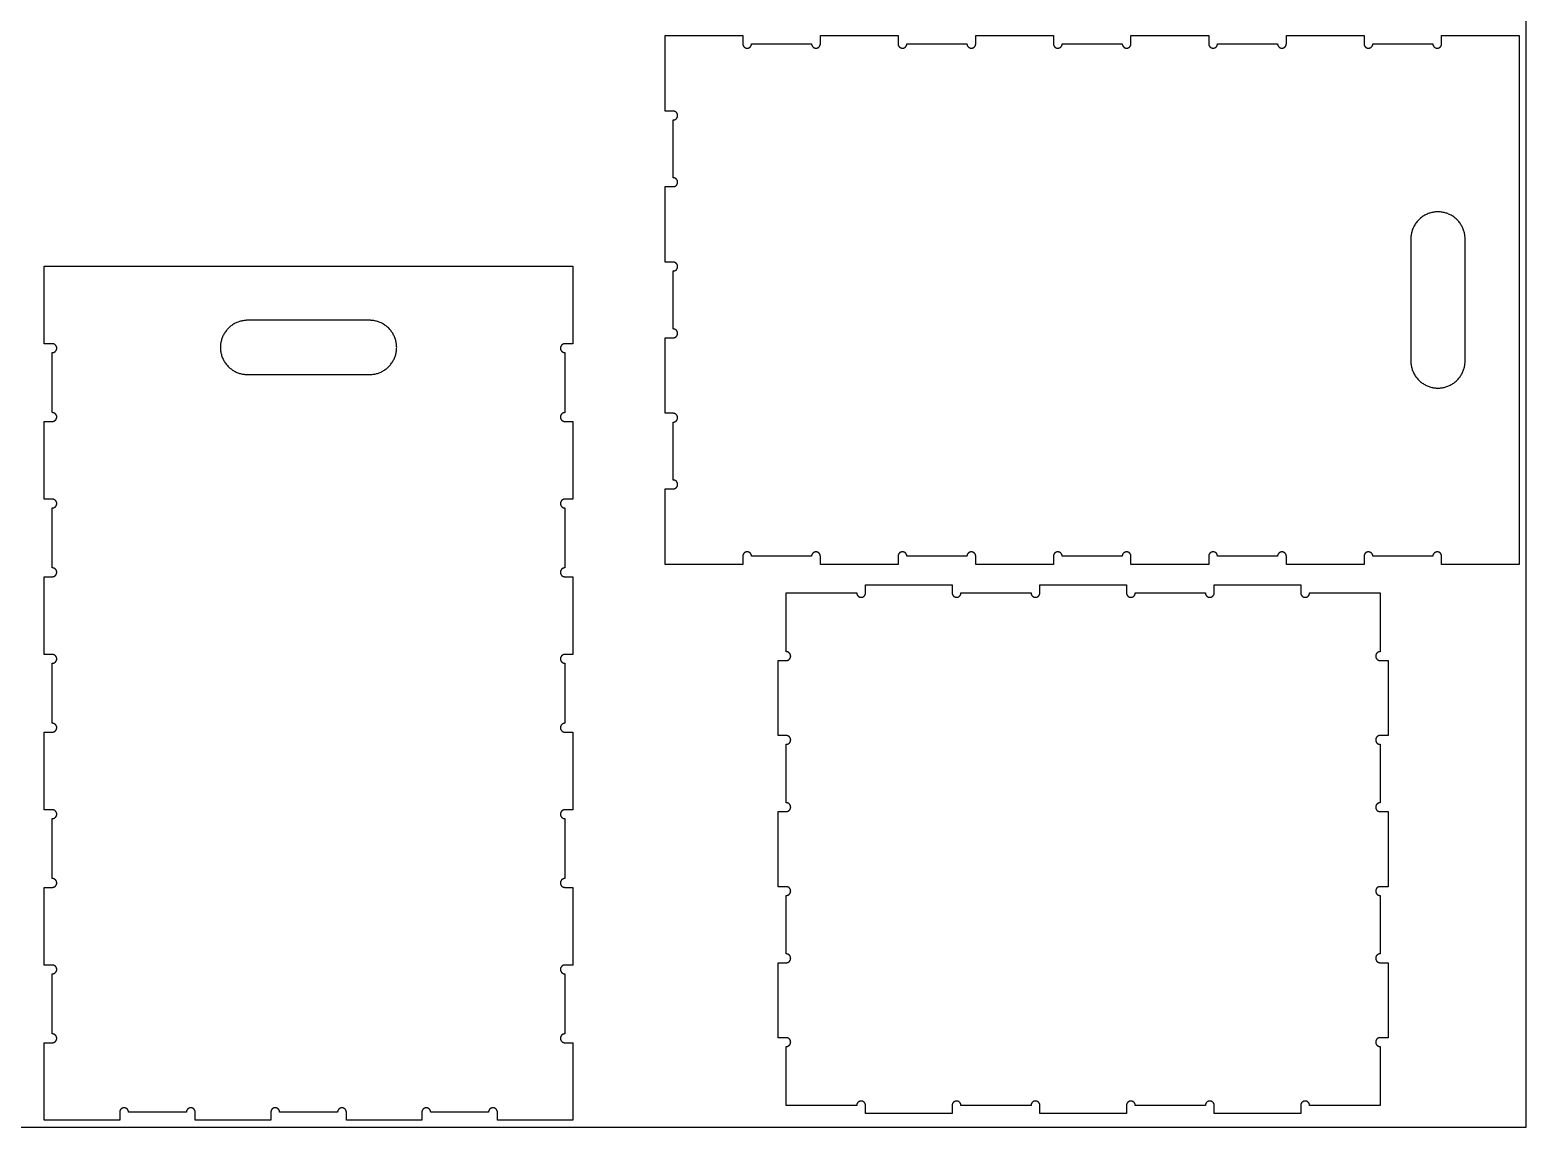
# Model space of a CAD drawing. Header units: millimetres. Extents: x -3003 to 2440, y -88 to 1748.
# Drawn here: x 1337 to 2440, y 0 to 809 of the extents above; entities that cross this region are included whole.
import ezdxf

# ---------------------------------------------------------------- set-up
doc = ezdxf.new("R2010")
doc.units = ezdxf.units.MM
doc.header["$MEASUREMENT"] = 0
doc.layers.add('CUT PATHS$01.6MM', color=7, linetype='Continuous', true_color=0x000000)

msp = doc.modelspace()

# ---------------------------------------------------------------- linework, layer by layer
at = {"layer": 'CUT PATHS$01.6MM', "color": 1, "true_color": 0xff0000}
for p, q in [((1805, 805), (1862.3, 805)), ((1868.8, 799), (1913, 799)), ((1919.5, 805), (1976.8, 805)), ((1983.3, 799), (2027.6, 799)), ((2034.1, 805), (2091.4, 805)), ((2097.9, 799), (2142.1, 799)), ((2148.6, 805), (2205.9, 805)), ((2212.4, 799), (2256.7, 799)), ((2263.2, 805), (2320.5, 805)), ((2327, 799), (2371.2, 799)), ((2377.7, 805), (2435, 805)), ((2435, 805), (2435, 415)), ((1347, 577.7), (1347, 635)), ((1347, 635), (1737, 635)), ((1737, 635), (1737, 577.7)), ((1353, 526.9), (1353, 571.2)), ((1347, 463.1), (1347, 520.4)), ((1737, 520.4), (1737, 463.1)), ((1353, 412.4), (1353, 456.6)), ((1731, 456.6), (1731, 412.4)), ((1913, 421), (1868.8, 421)), ((2027.6, 421), (1983.3, 421)), ((2142.1, 421), (2097.9, 421)), ((2256.7, 421), (2212.4, 421)), ((1862.3, 415), (1805, 415)), ((1976.8, 415), (1919.5, 415)), ((2091.4, 415), (2034.1, 415)), ((2205.9, 415), (2148.6, 415)), ((2320.5, 415), (2263.2, 415)), ((2435, 415), (2377.7, 415)), ((1347, 348.6), (1347, 405.9)), ((1737, 405.9), (1737, 348.6)), ((1952.8, 400), (2016.7, 400)), ((2081.4, 400), (2145.3, 400)), ((2210, 400), (2273.8, 400)), ((1894.3, 394), (1946.3, 394)), ((2023.2, 394), (2074.9, 394)), ((2151.8, 394), (2203.5, 394)), ((2280.3, 394), (2332.3, 394)), ((1353, 297.8), (1353, 342.1)), ((1731, 342.1), (1731, 297.8)), ((1347, 234), (1347, 291.3)), ((1737, 291.3), (1737, 234)), ((1353, 183.3), (1353, 227.5)), ((1731, 227.5), (1731, 183.3)), ((1347, 119.5), (1347, 176.8)), ((1737, 176.8), (1737, 119.5)), ((1353, 68.7), (1353, 113)), ((1731, 113), (1731, 68.7)), ((1347, 5), (1347, 62.2)), ((1737, 62.2), (1737, 5)), ((1946.3, 16), (1894.3, 16)), ((2074.9, 16), (2023.2, 16)), ((2203.5, 16), (2151.8, 16)), ((2332.3, 16), (2280.3, 16)), ((2016.7, 10), (1952.8, 10)), ((2145.3, 10), (2081.4, 10)), ((2273.8, 10), (2210, 10))]:
    msp.add_line(p, q, dxfattribs=at)
at = {"layer": 'CUT PATHS$01.6MM'}
msp.add_lwpolyline([(0, 0), (2440, 0), (2440, 1220), (0, 1220)], close=True, dxfattribs=at)
at = {"layer": 'CUT PATHS$01.6MM', "color": 1, "true_color": 0xff0000}
for points in [[(1805, 749.3), (1805, 777.9), (1805, 805)], [(1811, 700.1), (1811, 722.1), (1811, 742.8)], [(1805, 637.9), (1805, 666.4), (1805, 693.6)], [(1811, 588.6), (1811, 610.7), (1811, 631.4)], [(1805, 526.4), (1805, 555), (1805, 582.1)], [(1731, 571.2), (1731, 549), (1731, 526.9)], [(1811, 477.2), (1811, 499.3), (1811, 519.9)], [(1805, 415), (1805, 443.6), (1805, 470.7)], [(2371.2, 421), (2349.1, 421), (2327, 421)], [(1894.3, 350.6), (1894.3, 373.2), (1894.3, 394)], [(2332.3, 394), (2332.3, 373.2), (2332.3, 350.6)], [(1888.3, 288.8), (1888.3, 316.9), (1888.3, 344.1)], [(2338.3, 344.1), (2338.3, 316.9), (2338.3, 288.8)], [(1894.3, 239.2), (1894.3, 261.6), (1894.3, 282.3)], [(2332.3, 282.3), (2332.3, 261.6), (2332.3, 239.2)], [(1888.3, 177.3), (1888.3, 205.5), (1888.3, 232.7)], [(2338.3, 232.7), (2338.3, 205.5), (2338.3, 177.3)], [(1894.3, 127.7), (1894.3, 150.2), (1894.3, 170.8)], [(2332.3, 170.8), (2332.3, 150.2), (2332.3, 127.7)], [(1888.3, 65.9), (1888.3, 94.1), (1888.3, 121.2)], [(2338.3, 121.2), (2338.3, 94.1), (2338.3, 65.9)], [(1894.3, 16), (1894.3, 38.4), (1894.3, 59.4)], [(2338.3, 65.9), (2335.3, 65.9), (2332.3, 65.9)], [(2332.3, 59.4), (2332.3, 38.4), (2332.3, 16)], [(1402.7, 5), (1374.2, 5), (1347, 5)], [(1451.9, 11), (1429.9, 11), (1409.2, 11)], [(1514.2, 5), (1485.6, 5), (1458.4, 5)], [(1563.4, 11), (1541.3, 11), (1520.7, 11)], [(1625.6, 5), (1597, 5), (1569.9, 5)], [(1674.8, 11), (1652.7, 11), (1632.1, 11)], [(1737, 5), (1708.4, 5), (1681.3, 5)]]:
    msp.add_open_spline(points, degree=2, dxfattribs=at)
for points, weights, knots in [([(1862.3, 805), (1862.3, 802), (1862.3, 799), (1862.3, 797.7), (1863.2, 796.7), (1864.2, 795.7), (1865.5, 795.7), (1866.9, 795.7), (1867.8, 796.7), (1868.8, 797.7), (1868.8, 799)], [1, 1, 1, 0.923879510346, 1, 0.923879510346, 1, 0.923879510346, 1, 0.923879510346, 1], [281.83546, 281.83546, 281.83546, 282.83546, 282.83546, 285.388005, 285.388005, 287.940549, 287.940549, 290.493094, 290.493094, 293.045638, 293.045638, 293.045638]), ([(1913, 799), (1913, 795.7), (1916.3, 795.7), (1919.5, 795.7), (1919.5, 799), (1919.5, 802), (1919.5, 805)], [1, 0.707106781187, 1, 0.707106781187, 1, 1, 1], [293.818654, 293.818654, 293.818654, 298.923742, 298.923742, 304.02883, 304.02883, 305.02883, 305.02883, 305.02883]), ([(1976.8, 805), (1976.8, 802), (1976.8, 799), (1976.8, 795.7), (1980.1, 795.7), (1983.3, 795.7), (1983.3, 799)], [1, 1, 1, 0.707106781187, 1, 0.707106781187, 1], [306.02883, 306.02883, 306.02883, 307.02883, 307.02883, 312.133918, 312.133918, 317.239006, 317.239006, 317.239006]), ([(2027.6, 799), (2027.6, 795.7), (2030.8, 795.7), (2034.1, 795.7), (2034.1, 799), (2034.1, 802), (2034.1, 805)], [1, 0.707106781187, 1, 0.707106781187, 1, 1, 1], [318.012022, 318.012022, 318.012022, 323.11711, 323.11711, 328.222198, 328.222198, 329.222198, 329.222198, 329.222198]), ([(2091.4, 805), (2091.4, 802), (2091.4, 799), (2091.4, 795.7), (2094.6, 795.7), (2097.9, 795.7), (2097.9, 799)], [1, 1, 1, 0.707106781187, 1, 0.707106781187, 1], [330.222198, 330.222198, 330.222198, 331.222198, 331.222198, 336.327286, 336.327286, 341.432374, 341.432374, 341.432374]), ([(2142.1, 799), (2142.1, 797.7), (2143.1, 796.7), (2144, 795.7), (2145.4, 795.7), (2146.7, 795.7), (2147.7, 796.7), (2148.6, 797.7), (2148.6, 799), (2148.6, 802), (2148.6, 805)], [1, 0.923879511594, 1, 0.923879511594, 1, 0.923879511594, 1, 0.923879511594, 1, 1, 1], [342.20539, 342.20539, 342.20539, 344.757935, 344.757935, 347.310479, 347.310479, 349.863023, 349.863023, 352.415568, 352.415568, 353.415568, 353.415568, 353.415568]), ([(2205.9, 805), (2205.9, 802), (2205.9, 799), (2205.9, 795.7), (2209.2, 795.7), (2212.4, 795.7), (2212.4, 799)], [1, 1, 1, 0.707106781187, 1, 0.707106781187, 1], [354.415568, 354.415568, 354.415568, 355.415568, 355.415568, 360.520656, 360.520656, 365.625744, 365.625744, 365.625744]), ([(2256.7, 799), (2256.7, 795.7), (2259.9, 795.7), (2263.2, 795.7), (2263.2, 799), (2263.2, 802), (2263.2, 805)], [1, 0.707106781187, 1, 0.707106781187, 1, 1, 1], [366.39876, 366.39876, 366.39876, 371.503848, 371.503848, 376.608936, 376.608936, 377.608936, 377.608936, 377.608936]), ([(2320.5, 805), (2320.5, 802), (2320.5, 799), (2320.5, 795.7), (2323.7, 795.7), (2327, 795.7), (2327, 799)], [1, 1, 1, 0.707106781187, 1, 0.707106781187, 1], [378.608936, 378.608936, 378.608936, 379.608936, 379.608936, 384.714024, 384.714024, 389.819112, 389.819112, 389.819112]), ([(2371.2, 799), (2371.2, 795.7), (2374.5, 795.7), (2377.7, 795.7), (2377.7, 799), (2377.7, 802), (2377.7, 805)], [1, 0.707106781187, 1, 0.707106781187, 1, 1, 1], [390.592128, 390.592128, 390.592128, 395.697216, 395.697216, 400.802304, 400.802304, 401.802304, 401.802304, 401.802304]), ([(1811, 742.8), (1812.3, 742.8), (1813.3, 743.7), (1814.2, 744.7), (1814.2, 746), (1814.2, 747.4), (1813.3, 748.3), (1812.3, 749.3), (1811, 749.3), (1808, 749.3), (1805, 749.3)], [1, 0.923879509111, 1, 0.923879509111, 1, 0.923879509111, 1, 0.923879509111, 1, 1, 1], [268.625283, 268.625283, 268.625283, 271.177827, 271.177827, 273.730372, 273.730372, 276.282916, 276.282916, 278.83546, 278.83546, 279.83546, 279.83546, 279.83546]), ([(1805, 693.6), (1808, 693.6), (1811, 693.6), (1812.3, 693.6), (1813.3, 694.5), (1814.2, 695.5), (1814.2, 696.8), (1814.2, 698.2), (1813.3, 699.1), (1812.3, 700.1), (1811, 700.1)], [1, 1, 1, 0.923879512653, 1, 0.923879512653, 1, 0.923879512653, 1, 0.923879512653, 1], [256.642605, 256.642605, 256.642605, 257.642605, 257.642605, 260.19515, 260.19515, 262.747694, 262.747694, 265.300238, 265.300238, 267.852783, 267.852783, 267.852783]), ([(1811, 631.4), (1812.3, 631.4), (1813.3, 632.3), (1814.2, 633.3), (1814.2, 634.6), (1814.2, 636), (1813.3, 636.9), (1812.3, 637.9), (1811, 637.9), (1808, 637.9), (1805, 637.9)], [1, 0.923879512363, 1, 0.923879512363, 1, 0.923879512363, 1, 0.923879512363, 1, 1, 1], [244.432428, 244.432428, 244.432428, 246.984972, 246.984972, 249.537516, 249.537516, 252.090061, 252.090061, 254.642605, 254.642605, 255.642605, 255.642605, 255.642605]), ([(1805, 582.1), (1808, 582.1), (1811, 582.1), (1814.2, 582.1), (1814.2, 585.4), (1814.2, 588.6), (1811, 588.6)], [1, 1, 1, 0.707106781187, 1, 0.707106781187, 1], [232.449752, 232.449752, 232.449752, 233.449752, 233.449752, 238.55484, 238.55484, 243.659928, 243.659928, 243.659928]), ([(1353, 571.2), (1356.3, 571.2), (1356.3, 574.4), (1356.3, 577.7), (1353, 577.7), (1350, 577.7), (1347, 577.7)], [1, 0.707106781187, 1, 0.707106781187, 1, 1, 1], [390.592128, 390.592128, 390.592128, 395.697216, 395.697216, 400.802304, 400.802304, 401.802304, 401.802304, 401.802304]), ([(1737, 577.7), (1734, 577.7), (1731, 577.7), (1727.8, 577.7), (1727.8, 574.4), (1727.8, 571.2), (1731, 571.2)], [1, 1, 1, 0.707106781187, 1, 0.707106781187, 1], [404.802304, 404.802304, 404.802304, 405.802304, 405.802304, 410.907392, 410.907392, 416.01248, 416.01248, 416.01248]), ([(1347, 520.4), (1350, 520.4), (1353, 520.4), (1356.3, 520.4), (1356.3, 523.7), (1356.3, 526.9), (1353, 526.9)], [1, 1, 1, 0.707106781187, 1, 0.707106781187, 1], [378.608936, 378.608936, 378.608936, 379.608936, 379.608936, 384.714024, 384.714024, 389.819112, 389.819112, 389.819112]), ([(1731, 526.9), (1727.8, 526.9), (1727.8, 523.7), (1727.8, 520.4), (1731, 520.4), (1734, 520.4), (1737, 520.4)], [1, 0.707106781187, 1, 0.707106781187, 1, 1, 1], [98.273244, 98.273244, 98.273244, 103.378332, 103.378332, 108.48342, 108.48342, 109.48342, 109.48342, 109.48342]), ([(1811, 519.9), (1814.2, 519.9), (1814.2, 523.2), (1814.2, 526.4), (1811, 526.4), (1808, 526.4), (1805, 526.4)], [1, 0.707106781187, 1, 0.707106781187, 1, 1, 1], [220.239575, 220.239575, 220.239575, 225.344664, 225.344664, 230.449752, 230.449752, 231.449752, 231.449752, 231.449752]), ([(1805, 470.7), (1808, 470.7), (1811, 470.7), (1812.3, 470.7), (1813.3, 471.7), (1814.2, 472.6), (1814.2, 474), (1814.2, 475.3), (1813.3, 476.3), (1812.3, 477.2), (1811, 477.2)], [1, 1, 1, 0.923879515595, 1, 0.923879515595, 1, 0.923879515595, 1, 0.923879515595, 1], [208.256898, 208.256898, 208.256898, 209.256898, 209.256898, 211.809443, 211.809443, 214.361987, 214.361987, 216.914531, 216.914531, 219.467075, 219.467075, 219.467075]), ([(1353, 456.6), (1356.3, 456.6), (1356.3, 459.9), (1356.3, 463.1), (1353, 463.1), (1350, 463.1), (1347, 463.1)], [1, 0.707106781187, 1, 0.707106781187, 1, 1, 1], [366.39876, 366.39876, 366.39876, 371.503848, 371.503848, 376.608936, 376.608936, 377.608936, 377.608936, 377.608936]), ([(1737, 463.1), (1734, 463.1), (1731, 463.1), (1727.8, 463.1), (1727.8, 459.9), (1727.8, 456.6), (1731, 456.6)], [1, 1, 1, 0.707106781187, 1, 0.707106781187, 1], [110.48342, 110.48342, 110.48342, 111.48342, 111.48342, 116.588508, 116.588508, 121.693596, 121.693596, 121.693596]), ([(1868.8, 421), (1868.8, 422.3), (1867.8, 423.3), (1866.9, 424.2), (1865.5, 424.2), (1864.2, 424.2), (1863.2, 423.3), (1862.3, 422.3), (1862.3, 421), (1862.3, 418), (1862.3, 415)], [1, 0.923879515227, 1, 0.923879515227, 1, 0.923879515227, 1, 0.923879515227, 1, 1, 1], [195.046721, 195.046721, 195.046721, 197.599265, 197.599265, 200.15181, 200.15181, 202.704354, 202.704354, 205.256898, 205.256898, 206.256898, 206.256898, 206.256898]), ([(1919.5, 415), (1919.5, 418), (1919.5, 421), (1919.5, 424.2), (1916.3, 424.2), (1913, 424.2), (1913, 421)], [1, 1, 1, 0.707106781187, 1, 0.707106781187, 1], [183.063529, 183.063529, 183.063529, 184.063529, 184.063529, 189.168617, 189.168617, 194.273705, 194.273705, 194.273705]), ([(1983.3, 421), (1983.3, 422.3), (1982.4, 423.3), (1981.4, 424.2), (1980.1, 424.2), (1978.7, 424.2), (1977.8, 423.3), (1976.8, 422.3), (1976.8, 421), (1976.8, 418), (1976.8, 415)], [1, 0.923879501189, 1, 0.923879501189, 1, 0.923879501189, 1, 0.923879501189, 1, 1, 1], [170.853351, 170.853351, 170.853351, 173.405895, 173.405895, 175.95844, 175.95844, 178.510984, 178.510984, 181.063529, 181.063529, 182.063529, 182.063529, 182.063529]), ([(2034.1, 415), (2034.1, 418), (2034.1, 421), (2034.1, 424.2), (2030.8, 424.2), (2027.6, 424.2), (2027.6, 421)], [1, 1, 1, 0.707106781187, 1, 0.707106781187, 1], [158.870159, 158.870159, 158.870159, 159.870159, 159.870159, 164.975247, 164.975247, 170.080335, 170.080335, 170.080335]), ([(2097.9, 421), (2097.9, 424.2), (2094.6, 424.2), (2091.4, 424.2), (2091.4, 421), (2091.4, 418), (2091.4, 415)], [1, 0.707106781187, 1, 0.707106781187, 1, 1, 1], [146.659983, 146.659983, 146.659983, 151.765071, 151.765071, 156.870159, 156.870159, 157.870159, 157.870159, 157.870159]), ([(2148.6, 415), (2148.6, 418), (2148.6, 421), (2148.6, 424.2), (2145.4, 424.2), (2142.1, 424.2), (2142.1, 421)], [1, 1, 1, 0.707106781187, 1, 0.707106781187, 1], [134.676791, 134.676791, 134.676791, 135.676791, 135.676791, 140.781879, 140.781879, 145.886967, 145.886967, 145.886967]), ([(2212.4, 421), (2212.4, 422.3), (2211.5, 423.3), (2210.5, 424.2), (2209.2, 424.2), (2207.8, 424.2), (2206.9, 423.3), (2205.9, 422.3), (2205.9, 421), (2205.9, 418), (2205.9, 415)], [1, 0.923879501542, 1, 0.923879501542, 1, 0.923879501542, 1, 0.923879501542, 1, 1, 1], [122.466612, 122.466612, 122.466612, 125.019157, 125.019157, 127.571701, 127.571701, 130.124246, 130.124246, 132.676791, 132.676791, 133.676791, 133.676791, 133.676791]), ([(2263.2, 415), (2263.2, 418), (2263.2, 421), (2263.2, 424.2), (2259.9, 424.2), (2256.7, 424.2), (2256.7, 421)], [1, 1, 1, 0.707106781187, 1, 0.707106781187, 1], [110.48342, 110.48342, 110.48342, 111.48342, 111.48342, 116.588508, 116.588508, 121.693596, 121.693596, 121.693596]), ([(2327, 421), (2327, 424.2), (2323.7, 424.2), (2320.5, 424.2), (2320.5, 421), (2320.5, 418), (2320.5, 415)], [1, 0.707106781187, 1, 0.707106781187, 1, 1, 1], [98.273244, 98.273244, 98.273244, 103.378332, 103.378332, 108.48342, 108.48342, 109.48342, 109.48342, 109.48342]), ([(2377.7, 415), (2377.7, 418), (2377.7, 421), (2377.7, 424.2), (2374.5, 424.2), (2371.2, 424.2), (2371.2, 421)], [1, 1, 1, 0.707106781187, 1, 0.707106781187, 1], [404.802304, 404.802304, 404.802304, 405.802304, 405.802304, 410.907392, 410.907392, 416.01248, 416.01248, 416.01248]), ([(1347, 405.9), (1350, 405.9), (1353, 405.9), (1356.3, 405.9), (1356.3, 409.1), (1356.3, 412.4), (1353, 412.4)], [1, 1, 1, 0.707106781187, 1, 0.707106781187, 1], [354.415568, 354.415568, 354.415568, 355.415568, 355.415568, 360.520656, 360.520656, 365.625744, 365.625744, 365.625744]), ([(1731, 412.4), (1729.7, 412.4), (1728.7, 411.4), (1727.8, 410.5), (1727.8, 409.1), (1727.8, 407.8), (1728.7, 406.8), (1729.7, 405.9), (1731, 405.9), (1734, 405.9), (1737, 405.9)], [1, 0.923879501542, 1, 0.923879501542, 1, 0.923879501542, 1, 0.923879501542, 1, 1, 1], [122.466612, 122.466612, 122.466612, 125.019157, 125.019157, 127.571701, 127.571701, 130.124246, 130.124246, 132.676791, 132.676791, 133.676791, 133.676791, 133.676791]), ([(1946.3, 394), (1946.3, 392.7), (1947.3, 391.7), (1948.2, 390.7), (1949.6, 390.7), (1950.9, 390.7), (1951.9, 391.7), (1952.8, 392.7), (1952.8, 394), (1952.8, 397), (1952.8, 400)], [1, 0.923879511364, 1, 0.923879511364, 1, 0.923879511364, 1, 0.923879511364, 1, 1, 1], [179.577358, 179.577358, 179.577358, 182.129903, 182.129903, 184.682447, 184.682447, 187.234991, 187.234991, 189.787536, 189.787536, 190.787536, 190.787536, 190.787536]), ([(2016.7, 400), (2016.7, 397), (2016.7, 394), (2016.7, 390.7), (2020, 390.7), (2023.2, 390.7), (2023.2, 394)], [1, 1, 1, 0.707106781187, 1, 0.707106781187, 1], [191.787536, 191.787536, 191.787536, 192.787536, 192.787536, 197.892624, 197.892624, 202.997712, 202.997712, 202.997712]), ([(2074.9, 394), (2074.9, 390.7), (2078.1, 390.7), (2081.4, 390.7), (2081.4, 394), (2081.4, 397), (2081.4, 400)], [1, 0.707106781187, 1, 0.707106781187, 1, 1, 1], [203.79549, 203.79549, 203.79549, 208.900578, 208.900578, 214.005666, 214.005666, 215.005666, 215.005666, 215.005666]), ([(2145.3, 400), (2145.3, 397), (2145.3, 394), (2145.3, 390.7), (2148.5, 390.7), (2151.8, 390.7), (2151.8, 394)], [1, 1, 1, 0.707106781187, 1, 0.707106781187, 1], [216.005666, 216.005666, 216.005666, 217.005666, 217.005666, 222.110754, 222.110754, 227.215842, 227.215842, 227.215842]), ([(2203.5, 394), (2203.5, 390.7), (2206.7, 390.7), (2210, 390.7), (2210, 394), (2210, 397), (2210, 400)], [1, 0.707106781187, 1, 0.707106781187, 1, 1, 1], [228.01362, 228.01362, 228.01362, 233.118708, 233.118708, 238.223796, 238.223796, 239.223796, 239.223796, 239.223796]), ([(2273.8, 400), (2273.8, 397), (2273.8, 394), (2273.8, 390.7), (2277.1, 390.7), (2280.3, 390.7), (2280.3, 394)], [1, 1, 1, 0.707106781187, 1, 0.707106781187, 1], [240.223796, 240.223796, 240.223796, 241.223796, 241.223796, 246.328884, 246.328884, 251.433972, 251.433972, 251.433972]), ([(1353, 342.1), (1354.4, 342.1), (1355.3, 343), (1356.3, 344), (1356.3, 345.3), (1356.3, 346.7), (1355.3, 347.6), (1354.4, 348.6), (1353, 348.6), (1350, 348.6), (1347, 348.6)], [1, 0.923879511594, 1, 0.923879511594, 1, 0.923879511594, 1, 0.923879511594, 1, 1, 1], [342.20539, 342.20539, 342.20539, 344.757935, 344.757935, 347.310479, 347.310479, 349.863023, 349.863023, 352.415568, 352.415568, 353.415568, 353.415568, 353.415568]), ([(1737, 348.6), (1734, 348.6), (1731, 348.6), (1727.8, 348.6), (1727.8, 345.3), (1727.8, 342.1), (1731, 342.1)], [1, 1, 1, 0.707106781187, 1, 0.707106781187, 1], [134.676791, 134.676791, 134.676791, 135.676791, 135.676791, 140.781879, 140.781879, 145.886967, 145.886967, 145.886967]), ([(1888.3, 344.1), (1891.3, 344.1), (1894.3, 344.1), (1895.7, 344.1), (1896.6, 345), (1897.6, 346), (1897.6, 347.3), (1897.6, 348.7), (1896.6, 349.6), (1895.7, 350.6), (1894.3, 350.6)], [1, 1, 1, 0.923879514395, 1, 0.923879514395, 1, 0.923879514395, 1, 0.923879514395, 1], [166.605795, 166.605795, 166.605795, 167.605795, 167.605795, 170.15834, 170.15834, 172.710884, 172.710884, 175.263428, 175.263428, 177.815973, 177.815973, 177.815973]), ([(2332.3, 350.6), (2329.1, 350.6), (2329.1, 347.3), (2329.1, 344.1), (2332.3, 344.1), (2335.3, 344.1), (2338.3, 344.1)], [1, 0.707106781187, 1, 0.707106781187, 1, 1, 1], [253.195357, 253.195357, 253.195357, 258.300445, 258.300445, 263.405533, 263.405533, 264.405533, 264.405533, 264.405533]), ([(1347, 291.3), (1350, 291.3), (1353, 291.3), (1356.3, 291.3), (1356.3, 294.6), (1356.3, 297.8), (1353, 297.8)], [1, 1, 1, 0.707106781187, 1, 0.707106781187, 1], [330.222198, 330.222198, 330.222198, 331.222198, 331.222198, 336.327286, 336.327286, 341.432374, 341.432374, 341.432374]), ([(1731, 297.8), (1727.8, 297.8), (1727.8, 294.6), (1727.8, 291.3), (1731, 291.3), (1734, 291.3), (1737, 291.3)], [1, 0.707106781187, 1, 0.707106781187, 1, 1, 1], [146.659983, 146.659983, 146.659983, 151.765071, 151.765071, 156.870159, 156.870159, 157.870159, 157.870159, 157.870159]), ([(1894.3, 282.3), (1897.6, 282.3), (1897.6, 285.5), (1897.6, 288.8), (1894.3, 288.8), (1891.3, 288.8), (1888.3, 288.8)], [1, 0.707106781187, 1, 0.707106781187, 1, 1, 1], [154.395619, 154.395619, 154.395619, 159.500707, 159.500707, 164.605795, 164.605795, 165.605795, 165.605795, 165.605795]), ([(2338.3, 288.8), (2335.3, 288.8), (2332.3, 288.8), (2331, 288.8), (2330, 287.8), (2329.1, 286.9), (2329.1, 285.5), (2329.1, 284.2), (2330, 283.2), (2331, 282.3), (2332.3, 282.3)], [1, 1, 1, 0.923879519576, 1, 0.923879519576, 1, 0.923879519576, 1, 0.923879519576, 1], [265.405533, 265.405533, 265.405533, 266.405533, 266.405533, 268.958078, 268.958078, 271.510622, 271.510622, 274.063166, 274.063166, 276.61571, 276.61571, 276.61571]), ([(1353, 227.5), (1356.3, 227.5), (1356.3, 230.8), (1356.3, 234), (1353, 234), (1350, 234), (1347, 234)], [1, 0.707106781187, 1, 0.707106781187, 1, 1, 1], [318.012022, 318.012022, 318.012022, 323.11711, 323.11711, 328.222198, 328.222198, 329.222198, 329.222198, 329.222198]), ([(1737, 234), (1734, 234), (1731, 234), (1727.8, 234), (1727.8, 230.8), (1727.8, 227.5), (1731, 227.5)], [1, 1, 1, 0.707106781187, 1, 0.707106781187, 1], [158.870159, 158.870159, 158.870159, 159.870159, 159.870159, 164.975247, 164.975247, 170.080335, 170.080335, 170.080335]), ([(1888.3, 232.7), (1891.3, 232.7), (1894.3, 232.7), (1897.6, 232.7), (1897.6, 235.9), (1897.6, 239.2), (1894.3, 239.2)], [1, 1, 1, 0.707106781186, 1, 0.707106781186, 1], [142.412943, 142.412943, 142.412943, 143.412943, 143.412943, 148.518031, 148.518031, 153.623119, 153.623119, 153.623119]), ([(2332.3, 239.2), (2331, 239.2), (2330, 238.2), (2329.1, 237.3), (2329.1, 235.9), (2329.1, 234.6), (2330, 233.6), (2331, 232.7), (2332.3, 232.7), (2335.3, 232.7), (2338.3, 232.7)], [1, 0.923879512386, 1, 0.923879512386, 1, 0.923879512386, 1, 0.923879512386, 1, 1, 1], [277.38821, 277.38821, 277.38821, 279.940755, 279.940755, 282.493299, 282.493299, 285.045844, 285.045844, 287.598388, 287.598388, 288.598388, 288.598388, 288.598388]), ([(1347, 176.8), (1350, 176.8), (1353, 176.8), (1356.3, 176.8), (1356.3, 180), (1356.3, 183.3), (1353, 183.3)], [1, 1, 1, 0.707106781187, 1, 0.707106781187, 1], [306.02883, 306.02883, 306.02883, 307.02883, 307.02883, 312.133918, 312.133918, 317.239006, 317.239006, 317.239006]), ([(1731, 183.3), (1729.7, 183.3), (1728.7, 182.3), (1727.8, 181.4), (1727.8, 180), (1727.8, 178.7), (1728.7, 177.7), (1729.7, 176.8), (1731, 176.8), (1734, 176.8), (1737, 176.8)], [1, 0.923879501189, 1, 0.923879501189, 1, 0.923879501189, 1, 0.923879501189, 1, 1, 1], [170.853351, 170.853351, 170.853351, 173.405895, 173.405895, 175.95844, 175.95844, 178.510984, 178.510984, 181.063529, 181.063529, 182.063529, 182.063529, 182.063529]), ([(1894.3, 170.8), (1895.7, 170.8), (1896.6, 171.8), (1897.6, 172.7), (1897.6, 174.1), (1897.6, 175.4), (1896.6, 176.4), (1895.7, 177.3), (1894.3, 177.3), (1891.3, 177.3), (1888.3, 177.3)], [1, 0.923879502202, 1, 0.923879502202, 1, 0.923879502202, 1, 0.923879502202, 1, 1, 1], [130.202765, 130.202765, 130.202765, 132.75531, 132.75531, 135.307854, 135.307854, 137.860399, 137.860399, 140.412943, 140.412943, 141.412943, 141.412943, 141.412943]), ([(2338.3, 177.3), (2335.3, 177.3), (2332.3, 177.3), (2329.1, 177.3), (2329.1, 174.1), (2329.1, 170.8), (2332.3, 170.8)], [1, 1, 1, 0.707106781187, 1, 0.707106781187, 1], [289.598388, 289.598388, 289.598388, 290.598388, 290.598388, 295.703476, 295.703476, 300.808564, 300.808564, 300.808564]), ([(1888.3, 121.2), (1891.3, 121.2), (1894.3, 121.2), (1897.6, 121.2), (1897.6, 124.5), (1897.6, 127.7), (1894.3, 127.7)], [1, 1, 1, 0.707106781186, 1, 0.707106781186, 1], [118.220089, 118.220089, 118.220089, 119.220089, 119.220089, 124.325177, 124.325177, 129.430265, 129.430265, 129.430265]), ([(2332.3, 127.7), (2329.1, 127.7), (2329.1, 124.5), (2329.1, 121.2), (2332.3, 121.2), (2335.3, 121.2), (2338.3, 121.2)], [1, 0.707106781187, 1, 0.707106781187, 1, 1, 1], [301.581064, 301.581064, 301.581064, 306.686152, 306.686152, 311.79124, 311.79124, 312.79124, 312.79124, 312.79124]), ([(1353, 113), (1356.3, 113), (1356.3, 116.3), (1356.3, 119.5), (1353, 119.5), (1350, 119.5), (1347, 119.5)], [1, 0.707106781187, 1, 0.707106781187, 1, 1, 1], [293.818654, 293.818654, 293.818654, 298.923742, 298.923742, 304.02883, 304.02883, 305.02883, 305.02883, 305.02883]), ([(1737, 119.5), (1734, 119.5), (1731, 119.5), (1727.8, 119.5), (1727.8, 116.3), (1727.8, 113), (1731, 113)], [1, 1, 1, 0.707106781187, 1, 0.707106781187, 1], [183.063529, 183.063529, 183.063529, 184.063529, 184.063529, 189.168617, 189.168617, 194.273705, 194.273705, 194.273705]), ([(1347, 62.2), (1350, 62.2), (1353, 62.2), (1354.4, 62.2), (1355.3, 63.2), (1356.3, 64.1), (1356.3, 65.5), (1356.3, 66.8), (1355.3, 67.8), (1354.4, 68.7), (1353, 68.7)], [1, 1, 1, 0.923879510346, 1, 0.923879510346, 1, 0.923879510346, 1, 0.923879510346, 1], [281.83546, 281.83546, 281.83546, 282.83546, 282.83546, 285.388005, 285.388005, 287.940549, 287.940549, 290.493094, 290.493094, 293.045638, 293.045638, 293.045638]), ([(1731, 68.7), (1729.7, 68.7), (1728.7, 67.8), (1727.8, 66.8), (1727.8, 65.5), (1727.8, 64.1), (1728.7, 63.2), (1729.7, 62.2), (1731, 62.2), (1734, 62.2), (1737, 62.2)], [1, 0.923879515227, 1, 0.923879515227, 1, 0.923879515227, 1, 0.923879515227, 1, 1, 1], [195.046721, 195.046721, 195.046721, 197.599265, 197.599265, 200.15181, 200.15181, 202.704354, 202.704354, 205.256898, 205.256898, 206.256898, 206.256898, 206.256898]), ([(1894.3, 59.4), (1895.7, 59.4), (1896.6, 60.4), (1897.6, 61.3), (1897.6, 62.7), (1897.6, 64), (1896.6, 65), (1895.7, 65.9), (1894.3, 65.9), (1891.3, 65.9), (1888.3, 65.9)], [1, 0.923879514895, 1, 0.923879514895, 1, 0.923879514895, 1, 0.923879514895, 1, 1, 1], [106.009912, 106.009912, 106.009912, 108.562456, 108.562456, 111.115, 111.115, 113.667545, 113.667545, 116.220089, 116.220089, 117.220089, 117.220089, 117.220089]), ([(2332.3, 65.9), (2331, 65.9), (2330, 65), (2329.1, 64), (2329.1, 62.7), (2329.1, 61.3), (2330, 60.4), (2331, 59.4), (2332.3, 59.4)], [1, 0.923879493989, 1, 0.923879493989, 1, 0.923879493989, 1, 0.923879493989, 1], [20.42035, 20.42035, 20.42035, 22.972894, 22.972894, 25.525439, 25.525439, 28.077984, 28.077984, 30.630528, 30.630528, 30.630528]), ([(1409.2, 11), (1409.2, 12.3), (1408.3, 13.3), (1407.3, 14.2), (1406, 14.2), (1404.6, 14.2), (1403.7, 13.3), (1402.7, 12.3), (1402.7, 11), (1402.7, 8), (1402.7, 5)], [1, 0.923879509111, 1, 0.923879509111, 1, 0.923879509111, 1, 0.923879509111, 1, 1, 1], [268.625283, 268.625283, 268.625283, 271.177827, 271.177827, 273.730372, 273.730372, 276.282916, 276.282916, 278.83546, 278.83546, 279.83546, 279.83546, 279.83546]), ([(1458.4, 5), (1458.4, 8), (1458.4, 11), (1458.4, 12.3), (1457.5, 13.3), (1456.5, 14.2), (1455.2, 14.2), (1453.8, 14.2), (1452.9, 13.3), (1451.9, 12.3), (1451.9, 11)], [1, 1, 1, 0.923879512653, 1, 0.923879512653, 1, 0.923879512653, 1, 0.923879512653, 1], [256.642605, 256.642605, 256.642605, 257.642605, 257.642605, 260.19515, 260.19515, 262.747694, 262.747694, 265.300238, 265.300238, 267.852783, 267.852783, 267.852783]), ([(1520.7, 11), (1520.7, 12.3), (1519.7, 13.3), (1518.8, 14.2), (1517.4, 14.2), (1516.1, 14.2), (1515.1, 13.3), (1514.2, 12.3), (1514.2, 11), (1514.2, 8), (1514.2, 5)], [1, 0.923879512363, 1, 0.923879512363, 1, 0.923879512363, 1, 0.923879512363, 1, 1, 1], [244.432428, 244.432428, 244.432428, 246.984972, 246.984972, 249.537516, 249.537516, 252.090061, 252.090061, 254.642605, 254.642605, 255.642605, 255.642605, 255.642605]), ([(1569.9, 5), (1569.9, 8), (1569.9, 11), (1569.9, 14.2), (1566.6, 14.2), (1563.4, 14.2), (1563.4, 11)], [1, 1, 1, 0.707106781187, 1, 0.707106781187, 1], [232.449752, 232.449752, 232.449752, 233.449752, 233.449752, 238.55484, 238.55484, 243.659928, 243.659928, 243.659928]), ([(1632.1, 11), (1632.1, 14.2), (1628.8, 14.2), (1625.6, 14.2), (1625.6, 11), (1625.6, 8), (1625.6, 5)], [1, 0.707106781187, 1, 0.707106781187, 1, 1, 1], [220.239575, 220.239575, 220.239575, 225.344664, 225.344664, 230.449752, 230.449752, 231.449752, 231.449752, 231.449752]), ([(1681.3, 5), (1681.3, 8), (1681.3, 11), (1681.3, 12.3), (1680.3, 13.3), (1679.4, 14.2), (1678, 14.2), (1676.7, 14.2), (1675.7, 13.3), (1674.8, 12.3), (1674.8, 11)], [1, 1, 1, 0.923879515595, 1, 0.923879515595, 1, 0.923879515595, 1, 0.923879515595, 1], [208.256898, 208.256898, 208.256898, 209.256898, 209.256898, 211.809443, 211.809443, 214.361987, 214.361987, 216.914531, 216.914531, 219.467075, 219.467075, 219.467075]), ([(1952.8, 10), (1952.8, 13), (1952.8, 16), (1952.8, 19.2), (1949.6, 19.2), (1946.3, 19.2), (1946.3, 16)], [1, 1, 1, 0.707106781187, 1, 0.707106781187, 1], [93.03835, 93.03835, 93.03835, 94.03835, 94.03835, 99.143438, 99.143438, 104.248526, 104.248526, 104.248526]), ([(2023.2, 16), (2023.2, 19.2), (2020, 19.2), (2016.7, 19.2), (2016.7, 16), (2016.7, 13), (2016.7, 10)], [1, 0.707106781187, 1, 0.707106781187, 1, 1, 1], [80.828174, 80.828174, 80.828174, 85.933262, 85.933262, 91.03835, 91.03835, 92.03835, 92.03835, 92.03835]), ([(2081.4, 10), (2081.4, 13), (2081.4, 16), (2081.4, 19.2), (2078.1, 19.2), (2074.9, 19.2), (2074.9, 16)], [1, 1, 1, 0.707106781187, 1, 0.707106781187, 1], [68.82022, 68.82022, 68.82022, 69.82022, 69.82022, 74.925308, 74.925308, 80.030396, 80.030396, 80.030396]), ([(2151.8, 16), (2151.8, 19.2), (2148.5, 19.2), (2145.3, 19.2), (2145.3, 16), (2145.3, 13), (2145.3, 10)], [1, 0.707106781187, 1, 0.707106781187, 1, 1, 1], [56.610044, 56.610044, 56.610044, 61.715132, 61.715132, 66.82022, 66.82022, 67.82022, 67.82022, 67.82022]), ([(2210, 10), (2210, 13), (2210, 16), (2210, 19.2), (2206.7, 19.2), (2203.5, 19.2), (2203.5, 16)], [1, 1, 1, 0.707106781187, 1, 0.707106781187, 1], [44.60209, 44.60209, 44.60209, 45.60209, 45.60209, 50.707178, 50.707178, 55.812266, 55.812266, 55.812266]), ([(2280.3, 16), (2280.3, 19.2), (2277.1, 19.2), (2273.8, 19.2), (2273.8, 16), (2273.8, 13), (2273.8, 10)], [1, 0.707106781187, 1, 0.707106781187, 1, 1, 1], [32.391914, 32.391914, 32.391914, 37.497002, 37.497002, 42.60209, 42.60209, 43.60209, 43.60209, 43.60209])]:
    msp.add_rational_spline(points, weights, degree=2, knots=knots, dxfattribs=at)
at = {"layer": 'CUT PATHS$01.6MM', "color": 5, "true_color": 0x0000ff}
for points in [[(2355, 565), (2355, 595), (2355, 625), (2355, 655), (2355, 666.7), (2363.3, 675), (2375, 675), (2386.7, 675), (2395, 666.7), (2395, 655), (2395, 625), (2395, 595), (2395, 565), (2395, 553.3), (2386.7, 545), (2375, 545), (2363.3, 545), (2355, 553.3), (2355, 565)], [(1587, 555), (1557, 555), (1527, 555), (1497, 555), (1485.3, 555), (1477, 563.2), (1477, 575), (1477, 586.7), (1485.3, 595), (1497, 595), (1527, 595), (1557, 595), (1587, 595), (1598.7, 595), (1607, 586.7), (1607, 575), (1607, 563.2), (1598.7, 555), (1587, 555)]]:
    msp.add_rational_spline(points, [1, 1, 1, 1, 0.804737854124, 0.804737854124, 1, 0.804737854124, 0.804737854124, 1, 1, 1, 1, 0.804737854124, 0.804737854124, 1, 0.804737854124, 0.804737854124, 1], degree=3, knots=[0, 0, 0, 0, 90, 90, 90, 121.409211, 121.409211, 121.409211, 152.818422, 152.818422, 152.818422, 242.818422, 242.818422, 242.818422, 274.227634, 274.227634, 274.227634, 305.636845, 305.636845, 305.636845, 305.636845], dxfattribs=at)

doc.saveas('drawing.dxf')
